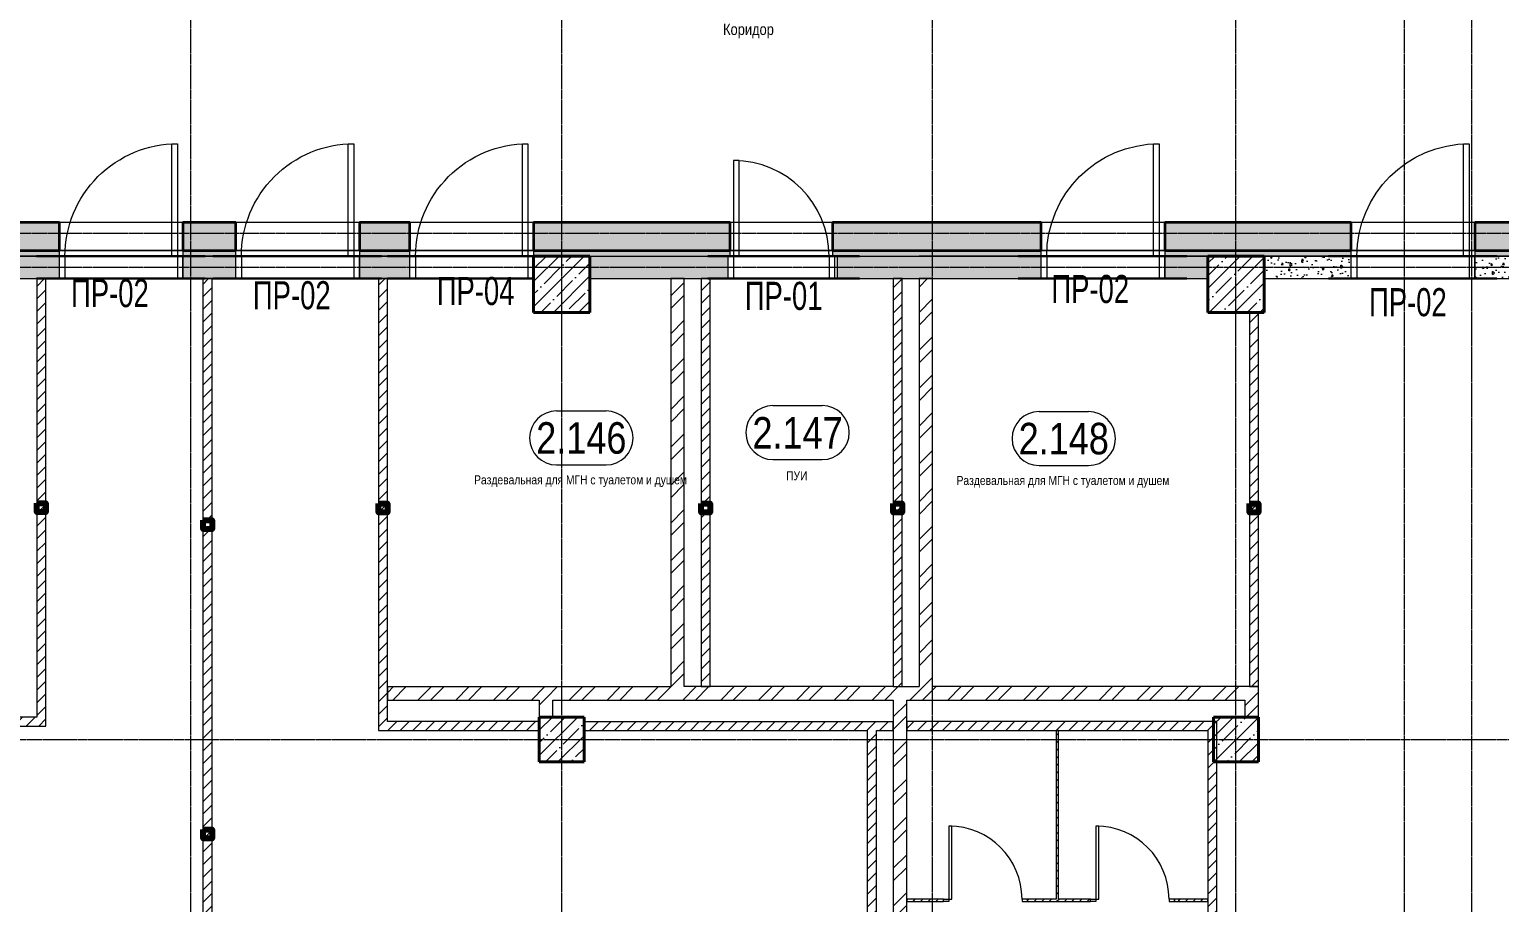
# Model space of a CAD drawing. Header units: millimetres. Extents: x -231292 to 573618, y -153144 to 564035.
# Drawn here: x 92647 to 105729, y 108079 to 115847 of the extents above; entities that cross this region are included whole.
import ezdxf
from ezdxf.enums import TextEntityAlignment as Align

# ---------------------------------------------------------------- set-up
doc = ezdxf.new("R2010")
doc.units = ezdxf.units.MM
doc.linetypes.add('CENTER2', pattern=[28.575, 19.05, -3.175, 3.175, -3.175])
doc.linetypes.add('HIDDEN2', pattern=[4.7625, 3.175, -1.5875])
doc.layers.get('0').update_dxf_attribs({"color": 250})
doc.layers.get('Defpoints').update_dxf_attribs({"color": 250})
for name, color, linetype, lineweight in [('A-Wall-Open', 250, 'Continuous', 5), ('АР_Area', 250, 'Continuous', 5), ('АР_Двери', 250, 'Continuous', 9), ('АР_Колонны', 250, 'Continuous', 35), ('АР_Стены ГКЛ', 250, 'Continuous', 15), ('АР_Стены ЖБ', 250, 'Continuous', 35), ('АР_Стены кирпич', 250, 'Continuous', 20), ('АР_Стены ПЕНОблок', 250, 'Continuous', 20), ('АР_Стены_дефшов', 250, 'Continuous', 0), ('АР_Штриховка', 250, 'Continuous', 0), ('Двери кабины', 250, 'Continuous', 0), ('КМ_Фахверки', 250, 'Continuous', 80), ('РД_Оси_100', 250, 'Continuous', 0)]:
    doc.layers.add(name, color=color, linetype=linetype, lineweight=lineweight)
doc.layers.add('РД_Перемычка инж проемов', color=250, linetype='Continuous')
doc.layers.add('РД_Проем', color=250, linetype='Continuous', lineweight=0, plot=False)
doc.layers.add('РД_проем_инж перемыч_подсчет', color=250, linetype='Continuous', lineweight=30, plot=False)
doc.styles.add('Arial0', font='arial.ttf')
doc.styles.add('style1', font='ARIALN.TTF')
doc.styles.add('ккк', font='isocpeur.ttf', dxfattribs={"width": 0.85, "oblique": 15})
pattern_1 = [(45, (8883.4, 13229.69), (-168.3798, 168.3798), []), (45, (8995.66, 13229.69), (-168.3798, 168.3798), [])]
pattern_2 = [(45, (8883.4, 13229.69), (-168.3798, 168.3798), []), (45, (8995.66, 13229.69), (-168.3798, 168.3798), [])]
pattern_3 = [(45, (8883.4, 13229.69), (-112.2532, 112.2532), []), (45, (8995.66, 13229.69), (-112.2532, 112.2532), [198.4375, -39.6875, 0, -39.6875])]
pattern_4 = [(45, (8883.4, 13229.69), (-56.1266, 56.1266), [])]

# ---------------------------------------------------------------- blocks, each defined once
blk = doc.blocks.new('СОШ_2200_АР_ОСИ_М100_28.05.24')
at = {"layer": 'РД_Оси_100', "linetype": 'CENTER2'}
for p, q in [((85200, -6155), (85200, 139938.679)), ((88500, -6155), (88500, 139938.679)), ((91800, -6155), (91800, 139938.679)), ((94500, -6155), (94500, 139938.679)), ((96000, -6155), (96000, 139938.679)), ((-5954.958, 96300), (119910, 96300))]:
    blk.add_line(p, q, dxfattribs=at)
for points in [[(96600, -6155), (96600, 139938.679)], [(119910, 100950), (119410, 100800), (-5454.958, 100800), (-5954.958, 100950)], [(119910, 100350), (119410, 100500), (-5454.958, 100500), (-5954.958, 100350)]]:
    blk.add_lwpolyline(points, dxfattribs=at)
blk = doc.blocks.new('Ф_блок 80')
at = {"layer": 'КМ_Фахверки'}
blk.add_lwpolyline([(0, 0), (80, 0), (80, -80), (0, -80)], close=True, dxfattribs=at)
at = {"layer": 'КМ_Фахверки', "lineweight": 5}
blk.add_lwpolyline([(6, -6), (74, -6), (74, -74), (6, -74)], close=True, dxfattribs=at)
blk = doc.blocks.new('MOK-МаркаПом_овал_ареал')
for p, q in [((-2.75, 3), (2.75, 3)), ((-2.75, -3), (2.75, -3))]:
    blk.add_line(p, q)
for centre, radius, start, end in [((-2.75, 0), 3, 90, 270), ((2.75, 0), 3, 270, 90), ((-3.75, 0), 3.5, 0, 0.001)]:
    blk.add_arc(centre, radius, start, end)
at = {"color": 0, "style": 'style1'}
blk.add_attdef('АР-ПОМЕЩЕНИЕ:НОМЕР', text='', height=3.5, dxfattribs=at).set_placement((0, 0), align=Align.MIDDLE)
at = {"layer": 'Defpoints', "color": 2, "style": 'style1'}
blk.add_attdef('АР-ПОМЕЩЕНИЕ:НАИМЕНОВАНИЕ', text='', height=1, dxfattribs=at).set_placement((-0.09, -4.81), align=Align.MIDDLE)
blk = doc.blocks.new('MOK-МаркаПеремычки')
at = {"color": 0, "style": 'ккк', "oblique": 15, "width": 0.85}
blk.add_attdef('АР-ПРОЕМ:ПЕРЕМЫЧКА', text='', height=2.5, dxfattribs=at).set_placement((0, 0), align=Align.MIDDLE)

msp = doc.modelspace()

# ---------------------------------------------------------------- hatches: boundary and pattern name
at = {"layer": 'АР_Штриховка', "linetype": 'Continuous', "lineweight": 5}
h = msp.add_hatch(dxfattribs=at)
h.set_pattern_fill('ANSI35', color=256, scale=25, style=0)
h.set_pattern_definition([(45, (8883.4, 13229.69), (-112.2532, 112.2532), []), (45, (8995.66, 13229.69), (-112.2532, 112.2532), [198.4375, -39.6875, 0, -39.6875])])
h.paths.add_polyline_path([(123183.403, 113879.686), (123183.403, 114129.686), (112633.403, 114129.686), (112633.403, 113879.686)], flags=0)
h.paths.add_polyline_path([(110833.403, 113879.686), (110833.403, 114129.686), (105509.447, 114129.686), (105509.447, 113879.686)], flags=0)
h.paths.add_polyline_path([(104409.447, 113879.686), (104409.447, 114129.686), (102749.186, 114129.686), (102749.186, 113879.686)], flags=0)
h.paths.add_polyline_path([(101649.186, 113879.686), (101649.186, 114129.686), (99793.403, 114129.686), (99793.403, 113879.686)], flags=0)
h.paths.add_polyline_path([(98883.403, 113879.686), (98883.403, 114129.686), (97133.403, 114129.686), (97133.403, 113879.686)], flags=0)
h.paths.add_polyline_path([(96033.403, 113879.686), (96033.403, 114129.686), (95583.403, 114129.686), (95583.403, 113879.686)], flags=0)
h.paths.add_polyline_path([(94483.403, 113879.686), (94483.403, 114129.686), (94013.403, 114129.686), (94013.403, 113879.686)], flags=0)
h.paths.add_polyline_path([(92913.403, 113879.686), (92913.403, 114129.686), (91133.403, 114129.686), (91133.403, 113879.686)], flags=0)
h.paths.add_polyline_path([(90033.403, 113879.686), (90033.403, 114129.686), (89465.258, 114129.686), (89465.258, 113879.686)], flags=0)
h.paths.add_polyline_path([(88555.258, 113879.686), (88555.258, 114129.686), (87713.403, 114129.686), (87713.403, 113879.686)], flags=0)
h.paths.add_polyline_path([(86803.403, 113879.686), (86803.403, 114129.686), (85133.403, 114129.686), (85133.403, 113879.686)], flags=0)
h.paths.add_polyline_path([(84033.403, 113879.686), (84033.403, 114129.686), (83483.403, 114129.686), (83483.403, 113879.686)], flags=0)
h.paths.add_polyline_path([(82383.403, 113879.686), (82383.403, 114129.686), (82313.208, 114129.686), (82313.208, 113879.686)], flags=0)
h.paths.add_polyline_path([(82313.208, 113879.686), (82313.208, 114129.686), (79263.403, 114129.686), (79263.403, 113879.686)], flags=0)
h.paths.add_polyline_path([(78163.403, 113879.686), (78163.403, 114129.686), (72633.403, 114129.686), (72633.403, 113879.686)], flags=0)
h.paths.add_polyline_path([(71533.403, 113879.686), (71533.403, 114129.686), (69803.403, 114129.686), (69803.403, 113879.686)], flags=0)
h.paths.add_polyline_path([(68703.403, 113879.686), (68703.403, 114129.686), (64383.403, 114129.686), (64383.403, 113879.686)], flags=0)
h.paths.add_polyline_path([(63283.403, 113879.686), (63283.403, 114129.686), (58103.403, 114129.686), (58103.403, 113879.686)], flags=0)
h.paths.add_polyline_path([(57003.403, 113879.686), (57003.403, 114129.686), (53713.399, 114129.686), (53713.399, 113879.686)], flags=0)
h.paths.add_polyline_path([(51493.399, 113879.686), (51493.399, 114129.686), (50533.403, 114129.686), (50533.403, 113879.686)], flags=0)
h.paths.add_polyline_path([(48733.403, 113879.686), (48733.403, 114129.686), (46683.403, 114129.686), (46683.403, 113879.686)], flags=0)
at = {"layer": 'АР_Штриховка', "linetype": 'Continuous', "lineweight": 0}
h = msp.add_hatch(dxfattribs=at)
h.set_pattern_fill('HONEY', color=256, scale=10, style=0)
h.set_pattern_definition([(360, (8883.403, 13229.686), (47.625, 27.4963064), [31.75, -63.5]), (120, (8883.403, 13229.686), (-47.625, 27.4963066), [31.75, -63.5]), (60, (8883.403, 13229.686), (1e-07, 54.992613), [-63.5, 31.75])])
h.paths.add_polyline_path([(46283.403, 113879.686), (46283.403, 113829.686), (48733.403, 113829.686), (48733.403, 113879.686)], flags=0)
h.paths.add_polyline_path([(50533.403, 113879.686), (50533.403, 113829.686), (51493.399, 113829.686), (51493.399, 113879.686)], flags=0)
h.paths.add_polyline_path([(53713.399, 113879.686), (53713.399, 113829.686), (54683.403, 113829.686), (54700.069, 113842.186), (54683.403, 113879.686)], flags=0)
h.paths.add_polyline_path([(54683.403, 113879.686), (54700.069, 113842.186), (54733.403, 113829.686), (57003.403, 113829.686), (57003.403, 113879.686)], flags=0)
h.paths.add_polyline_path([(58103.403, 113879.686), (58103.403, 113829.686), (63283.403, 113829.686), (63283.403, 113879.686)], flags=0)
h.paths.add_polyline_path([(64383.403, 113879.686), (64383.403, 113829.686), (68703.403, 113829.686), (68703.403, 113879.686)], flags=0)
h.paths.add_polyline_path([(69803.403, 113879.686), (69803.403, 113829.686), (71533.403, 113829.686), (71533.403, 113879.686)], flags=0)
h.paths.add_polyline_path([(72633.403, 113879.686), (72633.403, 113829.686), (78163.403, 113829.686), (78163.403, 113879.686)], flags=0)
h.paths.add_polyline_path([(79263.403, 113879.686), (79263.403, 113829.686), (82383.403, 113829.686), (82383.403, 113879.686)], flags=0)
h.paths.add_polyline_path([(83483.403, 113879.686), (83483.403, 113829.686), (84033.403, 113829.686), (84033.403, 113879.686)], flags=0)
h.paths.add_polyline_path([(85133.403, 113879.686), (85133.403, 113829.686), (86803.403, 113829.686), (86803.403, 113879.686)], flags=0)
h.paths.add_polyline_path([(87713.403, 113879.686), (87713.403, 113829.686), (88555.258, 113829.686), (88555.258, 113879.686)], flags=0)
h.paths.add_polyline_path([(89465.258, 113879.686), (89465.258, 113829.686), (90033.403, 113829.686), (90033.403, 113879.686)], flags=0)
h.paths.add_polyline_path([(91133.403, 113879.686), (91133.403, 113829.686), (92913.403, 113829.686), (92913.403, 113879.686)], flags=0)
h.paths.add_polyline_path([(94013.403, 113879.686), (94013.403, 113829.686), (94483.403, 113829.686), (94483.403, 113879.686)], flags=0)
h.paths.add_polyline_path([(95583.403, 113879.686), (95583.403, 113829.686), (96033.403, 113829.686), (96033.403, 113879.686)], flags=0)
h.paths.add_polyline_path([(97133.403, 113879.686), (97133.403, 113829.686), (98883.403, 113829.686), (98883.403, 113879.686)], flags=0)
h.paths.add_polyline_path([(99793.403, 113879.686), (99793.403, 113829.686), (101649.186, 113829.686), (101649.186, 113879.686)], flags=0)
h.paths.add_polyline_path([(102749.186, 113879.686), (102749.186, 113829.686), (104409.447, 113829.686), (104409.447, 113879.686)], flags=0)
h.paths.add_polyline_path([(105509.447, 113879.686), (105509.447, 113829.686), (110833.403, 113829.686), (110833.403, 113879.686)], flags=0)
h.paths.add_polyline_path([(112633.403, 113879.686), (112633.403, 113829.686), (123583.403, 113829.686), (123583.403, 113879.686)], flags=0)
h = msp.add_hatch(dxfattribs=at)
h.set_pattern_fill('AR-CONC', color=256, angle=45, style=0)
h.set_pattern_definition([(95, (8883.4, 13229.69), (140.09465, 117.55338), [19.05, -209.55]), (40, (8883.4, 13229.69), (-160.01845, 110.17673), [15.24, -167.64058]), (145.45144, (8895.08, 13239.48), (-19.9238, 227.7301), [16.19, -178.09024]), (91.1842, (8847.48, 13265.6), (221.41024, 161.9534), [28.575, -314.325]), (141.63556, (8865.93, 13279.1), (-7.0866, 342.82676), [24.285, -267.1356]), (36.18415, (8847.48, 13265.6), (-7.0866, 342.82676), [22.85997, -251.45973]), (66, (8874.42, 13274.59), (179.51998, 34.89515), [19.05, -209.55]), (11, (8874.42, 13274.59), (-86.53993, 173.9412), [15.24, -167.64]), (116.45145, (8889.38, 13277.5), (92.98005, 208.83634), [16.19, -178.08994]), (82.5, (8883.4, 13229.686), (-57.60547, 61.973414), [0, -165.608, 0, -170.18, 0, -168.275]), (52.5, (8883.4, 13229.69), (-23.58973, 118.087), [0, -97.028, 0, -161.798, 0, -64.135]), (12.5, (8843.35, 13189.634), (99.927863, 91.826196), [0, -63.5, 0, -198.12, 0, -262.89]), (2.5, (8825.39, 13171.67), (86.7639, 122.72239), [0, -82.55, 0, -131.572, 0, -186.69])])
h.paths.add_polyline_path([(97134.403, 113629.686), (97134.403, 113829.686), (97133.403, 113829.686), (97133.403, 113629.686)], flags=0)
h.paths.add_polyline_path([(96033.403, 113629.686), (96033.403, 113829.686), (95583.403, 113829.686), (95583.403, 113629.686)], flags=0)
h.paths.add_polyline_path([(94483.403, 113629.686), (94483.403, 113829.686), (94013.403, 113829.686), (94013.403, 113629.686)], flags=0)
h.paths.add_polyline_path([(92913.403, 113629.686), (92913.403, 113829.686), (91633.403, 113829.686), (91633.403, 113629.686)], flags=0)
at = {"layer": 'АР_Штриховка', "linetype": 'Continuous', "lineweight": 5}
h = msp.add_hatch(dxfattribs=at)
h.set_pattern_fill('ANSI35', color=256, scale=25, style=0)
h.set_pattern_definition(pattern_3)
h.paths.add_polyline_path([(97133.403, 113329.686), (97633.403, 113329.686), (97633.403, 113829.686), (97133.403, 113829.686)], flags=0)
at = {"layer": 'АР_Штриховка', "linetype": 'Continuous', "lineweight": 0}
h = msp.add_hatch(dxfattribs=at)
h.set_pattern_fill('AR-CONC', color=256, angle=45, style=0)
h.set_pattern_definition([(95, (8883.4, 13229.69), (140.09465, 117.55338), [19.05, -209.55]), (40, (8883.4, 13229.69), (-160.01845, 110.17673), [15.24, -167.64058]), (145.45144, (8895.08, 13239.48), (-19.9238, 227.7301), [16.19, -178.09024]), (91.1842, (8847.48, 13265.6), (221.41024, 161.9534), [28.575, -314.325]), (141.63556, (8865.93, 13279.1), (-7.0866, 342.82676), [24.285, -267.1356]), (36.18415, (8847.48, 13265.6), (-7.0866, 342.82676), [22.85997, -251.45973]), (66, (8874.42, 13274.59), (179.51998, 34.89515), [19.05, -209.55]), (11, (8874.42, 13274.59), (-86.53993, 173.9412), [15.24, -167.64]), (116.45145, (8889.38, 13277.5), (92.98005, 208.83634), [16.19, -178.08994]), (82.5, (8883.4, 13229.686), (-57.60547, 61.973414), [0, -165.608, 0, -170.18, 0, -168.275]), (52.5, (8883.4, 13229.69), (-23.58973, 118.087), [0, -97.028, 0, -161.798, 0, -64.135]), (12.5, (8843.35, 13189.634), (99.927863, 91.826196), [0, -63.5, 0, -198.12, 0, -262.89]), (2.5, (8825.39, 13171.67), (86.7639, 122.72239), [0, -82.55, 0, -131.572, 0, -186.69])])
h.paths.add_polyline_path([(97633.403, 113829.686), (97633.403, 113629.686), (98353.403, 113629.686), (98353.403, 113829.686)], flags=0)
h.paths.add_polyline_path([(98353.403, 113829.686), (98353.403, 113629.686), (98623.403, 113629.686), (98623.403, 113829.686)], flags=0)
h.paths.add_polyline_path([(98623.403, 113829.686), (98623.403, 113629.686), (98863.403, 113629.686), (98863.403, 113829.686)], flags=0)
h.paths.add_polyline_path([(99833.403, 113829.686), (99833.403, 113629.686), (100413.403, 113629.686), (100413.403, 113829.686)], flags=0)
h.paths.add_polyline_path([(100413.403, 113829.686), (100413.403, 113629.686), (100563.403, 113629.686), (100563.403, 113829.686)], flags=0)
h.paths.add_polyline_path([(100563.403, 113829.686), (100563.403, 113629.686), (101649.186, 113629.686), (101649.186, 113829.686)], flags=0)
h.paths.add_polyline_path([(102749.186, 113829.686), (102749.186, 113629.686), (103133.403, 113629.686), (103133.403, 113829.686)], flags=0)
at = {"layer": 'АР_Штриховка', "linetype": 'Continuous', "lineweight": 5}
h = msp.add_hatch(dxfattribs=at)
h.set_pattern_fill('ANSI35', color=256, scale=25, style=0)
h.set_pattern_definition(pattern_3)
h.paths.add_polyline_path([(103133.403, 113329.686), (103633.403, 113329.686), (103633.403, 113829.686), (103133.403, 113829.686)], flags=0)
at = {"layer": 'АР_Штриховка', "linetype": 'Continuous', "lineweight": 0}
h = msp.add_hatch(dxfattribs=at)
h.set_pattern_fill('AR-CONC', color=256, angle=45, style=0)
h.set_pattern_definition([(95, (8883.4, 13229.69), (140.09465, 117.55338), [19.05, -209.55]), (40, (8883.4, 13229.69), (-160.01845, 110.17673), [15.24, -167.64058]), (145.45144, (8895.08, 13239.48), (-19.9238, 227.7301), [16.19, -178.09024]), (91.1842, (8847.48, 13265.6), (221.41024, 161.9534), [28.575, -314.325]), (141.63556, (8865.93, 13279.1), (-7.0866, 342.82676), [24.285, -267.1356]), (36.18415, (8847.48, 13265.6), (-7.0866, 342.82676), [22.85997, -251.45973]), (66, (8874.42, 13274.59), (179.51998, 34.89515), [19.05, -209.55]), (11, (8874.42, 13274.59), (-86.53993, 173.9412), [15.24, -167.64]), (116.45145, (8889.38, 13277.5), (92.98005, 208.83634), [16.19, -178.08994]), (82.5, (8883.4, 13229.686), (-57.60547, 61.973414), [0, -165.608, 0, -170.18, 0, -168.275]), (52.5, (8883.4, 13229.69), (-23.58973, 118.087), [0, -97.028, 0, -161.798, 0, -64.135]), (12.5, (8843.35, 13189.634), (99.927863, 91.826196), [0, -63.5, 0, -198.12, 0, -262.89]), (2.5, (8825.39, 13171.67), (86.7639, 122.72239), [0, -82.55, 0, -131.572, 0, -186.69])])
h.paths.add_polyline_path([(107433.403, 113629.686), (107433.403, 113829.686), (105509.447, 113829.686), (105509.447, 113629.686)], flags=0)
h.paths.add_polyline_path([(104409.447, 113629.686), (104409.447, 113829.686), (103633.403, 113829.686), (103633.403, 113629.686)], flags=0)
at = {"layer": 'АР_Штриховка', "linetype": 'Continuous', "lineweight": 0, "ltscale": 0.5}
h = msp.add_hatch(dxfattribs=at)
h.set_pattern_fill('ANSI31', color=256, scale=25, style=0)
h.set_pattern_definition([(45, (8883.4, 13229.69), (-56.1266, 56.1266), [])])
h.paths.add_polyline_path([(92713.402, 109729.672), (92766.735, 109709.67), (92793.402, 109729.67), (92793.406, 113629.686), (92713.406, 113629.686)], flags=0)
h = msp.add_hatch(dxfattribs=at)
h.set_pattern_fill('ANSI31', color=256, scale=25, angle=-360, style=0)
h.set_pattern_definition([(45, (8883.4, 13229.69), (-56.1266, 56.1266), [])])
h.paths.add_polyline_path([(94273.403, 113629.686), (94193.403, 113629.686), (94193.403, 106169.921), (94253.403, 106143.255), (94273.403, 106169.921)], flags=0)
h.paths.add_polyline_path([(94273.403, 106089.921), (94253.403, 106143.255), (94193.403, 106169.921), (94193.403, 102709.686), (94213.403, 102656.353), (94273.403, 102629.686)], flags=0)
h.paths.add_polyline_path([(94273.403, 102629.686), (94213.403, 102656.353), (94193.403, 102629.686), (94193.403, 101829.686), (94273.403, 101829.686)], flags=0)
h = msp.add_hatch(dxfattribs=at)
h.set_pattern_fill('ANSI31', color=256, scale=25, angle=-360, style=0)
h.set_pattern_definition([(45, (8883.4, 13229.69), (-56.1266, 56.1266), [])])
h.paths.add_polyline_path([(95833.403, 113629.68), (95753.403, 113629.686), (95753.117, 109610.554), (95833.123, 109690.554)], flags=0)
at = {"layer": 'АР_Штриховка', "linetype": 'Continuous', "lineweight": 0}
h = msp.add_hatch(dxfattribs=at)
h.set_pattern_fill('ANSI32', color=256, scale=25, angle=-360, style=0)
h.set_pattern_definition([(45, (8883.4, 13229.69), (-168.3798, 168.3798), []), (45, (8995.66, 13229.69), (-168.3798, 168.3798), [])])
h.paths.add_polyline_path([(98353.403, 109999.686), (98393.403, 109969.686), (98473.403, 109999.686), (98473.403, 113629.686), (98353.403, 113629.686)], flags=0)
at = {"layer": 'АР_Штриховка', "linetype": 'Continuous', "lineweight": 0, "ltscale": 0.5}
h = msp.add_hatch(dxfattribs=at)
h.set_pattern_fill('ANSI31', color=256, scale=25, angle=-360, style=0)
h.set_pattern_definition([(45, (8883.4, 13229.69), (-56.1266, 56.1266), [])])
h.paths.add_polyline_path([(98623.403, 109999.686), (98703.403, 109999.686), (98703.403, 113629.686), (98623.403, 113629.686)], flags=0)
h = msp.add_hatch(dxfattribs=at)
h.set_pattern_fill('ANSI31', color=256, scale=25, style=0)
h.set_pattern_definition(pattern_4)
h.paths.add_polyline_path([(100333.403, 109999.686), (100413.403, 109999.686), (100413.403, 113629.686), (100333.403, 113629.686)], flags=0)
at = {"layer": 'АР_Штриховка', "linetype": 'Continuous', "lineweight": 0}
h = msp.add_hatch(dxfattribs=at)
h.set_pattern_fill('ANSI32', color=256, scale=25, angle=-360, style=0)
h.set_pattern_definition(pattern_1)
h.paths.add_polyline_path([(100563.403, 109999.686), (100603.403, 109969.686), (100683.403, 109999.686), (100683.403, 113629.686), (100563.403, 113629.686)], flags=0)
at = {"layer": 'АР_Штриховка', "linetype": 'Continuous', "lineweight": 0, "ltscale": 0.5}
h = msp.add_hatch(dxfattribs=at)
h.set_pattern_fill('ANSI31', color=256, scale=25, style=0)
h.set_pattern_definition(pattern_4)
h.paths.add_polyline_path([(103503.403, 109999.686), (103583.403, 109999.686), (103583.403, 113329.686), (103503.403, 113329.686)], flags=0)
at = {"layer": 'АР_Штриховка', "linetype": 'Continuous', "lineweight": 0}
h = msp.add_hatch(dxfattribs=at)
h.set_pattern_fill('ANSI32', color=256, scale=25, style=0)
h.set_pattern_definition(pattern_2)
h.paths.add_polyline_path([(103463.403, 109879.686), (103583.403, 109999.686), (100683.403, 109999.686), (100603.403, 109969.686), (100563.403, 109879.686)], flags=0)
h.paths.add_polyline_path([(98623.403, 109879.686), (98623.403, 109999.686), (98473.403, 109999.686), (98393.403, 109969.686), (98353.403, 109879.686)], flags=0)
h.paths.add_polyline_path([(100563.403, 109879.686), (100603.403, 109969.686), (100563.403, 109999.686), (100413.403, 109999.686), (100453.535, 109879.686)], flags=0)
h.paths.add_polyline_path([(98353.403, 109879.686), (98393.403, 109969.686), (98353.403, 109999.686), (97183.403, 109999.686), (97223.403, 109909.686), (97303.403, 109879.686)], flags=0)
h.paths.add_polyline_path([(97183.403, 109879.686), (97223.403, 109909.686), (97183.403, 109999.686), (95833.32, 109999.686), (95833.32, 109879.686)], flags=0)
h.paths.add_polyline_path([(100453.535, 109879.686), (100413.403, 109999.686), (100333.535, 109999.686), (100373.535, 109909.686), (100453.534, 109879.686)], flags=0)
h.paths.add_polyline_path([(100333.535, 109879.686), (100373.535, 109909.686), (100333.535, 109999.686), (98623.403, 109999.686), (98623.403, 109879.686)], flags=0)
h = msp.add_hatch(dxfattribs=at)
h.set_pattern_fill('ANSI32', color=256, scale=25, angle=-360, style=0)
h.set_pattern_definition(pattern_1)
h.paths.add_polyline_path([(97303.403, 109879.686), (97223.403, 109909.686), (97183.403, 109879.686), (97183.403, 109729.686), (97303.403, 109729.686)], flags=0)
h = msp.add_hatch(dxfattribs=at)
h.set_pattern_fill('ANSI32', color=256, scale=25, angle=-360, style=0)
h.set_pattern_definition(pattern_2)
h.paths.add_polyline_path([(100453.535, 109879.686), (100373.535, 109909.686), (100333.535, 109879.686), (100333.535, 109689.644), (100333.536, 109689.644), (100333.535, 109609.644), (100453.535, 109609.644)], flags=0)
h.paths.add_polyline_path([(100453.535, 109609.644), (100333.535, 109609.644), (100333.535, 106619.62), (100453.535, 106619.62)], flags=0)
h = msp.add_hatch(dxfattribs=at)
h.set_pattern_fill('ANSI32', color=256, scale=25, style=0)
h.set_pattern_definition([(45, (8883.4, 13229.69), (-168.3798, 168.3798), []), (45, (8995.66, 13229.69), (-168.3798, 168.3798), [])])
h.paths.add_polyline_path([(103463.403, 109729.686), (103583.403, 109729.686), (103583.403, 109999.686), (103463.403, 109879.686)], flags=0)
at = {"layer": 'АР_Штриховка', "linetype": 'Continuous', "lineweight": 0, "ltscale": 0.5}
h = msp.add_hatch(dxfattribs=at)
h.set_pattern_fill('ANSI31', color=256, scale=25, angle=-360, style=0)
h.set_pattern_definition([(45, (8883.4, 13229.69), (-56.1266, 56.1266), [])])
h.paths.add_polyline_path([(91579.235, 109729.703), (91579.232, 109649.703), (92793.402, 109649.67), (92766.735, 109709.67), (92713.402, 109729.672)], flags=0)
h.paths.add_polyline_path([(92793.402, 109729.67), (92766.735, 109709.67), (92793.402, 109649.67), (92793.404, 109729.67)], flags=0)
h = msp.add_hatch(dxfattribs=at)
h.set_pattern_fill('ANSI31', color=256, scale=25, style=0)
h.set_pattern_definition([(45, (8883.4, 13229.69), (-56.1266, 56.1266), [])])
h.paths.add_polyline_path([(95833.123, 109690.554), (95753.117, 109610.554), (97183.117, 109610.554), (97183.117, 109690.554)], flags=0)
at = {"layer": 'АР_Штриховка', "linetype": 'Continuous', "lineweight": 5}
h = msp.add_hatch(dxfattribs=at)
h.set_pattern_fill('ANSI35', color=256, scale=25, style=0)
h.set_pattern_definition(pattern_3)
h.paths.add_polyline_path([(97183.403, 109329.686), (97583.403, 109329.686), (97583.403, 109729.686), (97183.403, 109729.686)], flags=0)
at = {"layer": 'АР_Штриховка', "linetype": 'Continuous', "lineweight": 0, "ltscale": 0.5}
h = msp.add_hatch(dxfattribs=at)
h.set_pattern_fill('ANSI31', color=256, scale=25, angle=-360, style=0)
h.set_pattern_definition([(45, (8883.4, 13229.69), (-56.1266, 56.1266), [])])
h.paths.add_polyline_path([(97583.404, 109689.686), (97583.403, 109609.686), (100103.407, 109609.647), (100156.74, 109629.646), (100183.408, 109689.646)], flags=0)
h.paths.add_polyline_path([(100183.408, 109689.646), (100156.74, 109629.646), (100183.407, 109609.646), (100333.535, 109609.644), (100333.536, 109689.644)], flags=0)
h = msp.add_hatch(dxfattribs=at)
h.set_pattern_fill('ANSI31', color=256, scale=25, angle=-360, style=0)
h.set_pattern_definition([(45, (8883.4, 13229.69), (-56.1266, 56.1266), [])])
h.paths.add_polyline_path([(100453.536, 109689.375), (100453.535, 109609.375), (103133.407, 109609.333), (103213.407, 109689.332)], flags=0)
h = msp.add_hatch(dxfattribs=at)
h.set_pattern_fill('ANSI31', color=256, scale=25, style=0)
h.set_pattern_definition(pattern_4)
h.paths.add_polyline_path([(103133.407, 104279.676), (103213.407, 104279.676), (103213.407, 104309.686), (103133.407, 104309.686)], flags=0)
h.paths.add_polyline_path([(103133.407, 105409.686), (103213.407, 105409.686), (103213.407, 105499.751), (103153.407, 105526.418), (103133.407, 105499.751)], flags=0)
h.paths.add_polyline_path([(103133.407, 105579.751), (103153.407, 105526.418), (103213.407, 105499.751), (103213.407, 106719.63), (103133.407, 106719.63)], flags=0)
h.paths.add_polyline_path([(103133.407, 107819.63), (103213.407, 107819.63), (103213.407, 109689.332), (103133.407, 109609.333)], flags=0)
at = {"layer": 'АР_Штриховка', "linetype": 'Continuous', "lineweight": 5}
h = msp.add_hatch(dxfattribs=at)
h.set_pattern_fill('ANSI35', color=256, scale=25, style=0)
h.set_pattern_definition(pattern_3)
h.paths.add_polyline_path([(103183.403, 109329.686), (103583.403, 109329.686), (103583.403, 109729.686), (103183.403, 109729.686)], flags=0)
at = {"layer": 'АР_Штриховка', "linetype": 'Continuous', "lineweight": 0, "ltscale": 0.5}
h = msp.add_hatch(dxfattribs=at)
h.set_pattern_fill('ANSI31', color=256, scale=25, style=0)
h.set_pattern_definition([(45, (8883.4, 13229.69), (-56.1266, 56.1266), [])])
h.paths.add_polyline_path([(100183.407, 101979.686), (100163.407, 102006.353), (100103.407, 101979.686), (100103.407, 101829.686), (100183.407, 101829.686)], flags=0)
h.paths.add_polyline_path([(100103.407, 101979.686), (100163.407, 102006.353), (100183.407, 102059.686), (100183.407, 105269.712), (100123.407, 105243.043), (100103.407, 105189.709)], flags=0)
h.paths.add_polyline_path([(100103.407, 105269.709), (100123.407, 105243.043), (100183.407, 105269.712), (100183.407, 106499.62), (100103.407, 106499.62)], flags=0)
h.paths.add_polyline_path([(100103.407, 106499.62), (100183.407, 106499.62), (100183.407, 109609.646), (100156.74, 109629.646), (100103.407, 109609.647)], flags=0)
at = {"layer": 'АР_Штриховка', "linetype": 'Continuous', "lineweight": 0}
h = msp.add_hatch(dxfattribs=at)
h.set_pattern_fill('ANSI31', color=256, scale=15, style=0)
h.set_pattern_definition([(45, (8883.403, 13229.686), (-33.67596, 33.67596), [])])
h.paths.add_polyline_path([(101783.332, 108089.027), (101803.332, 108089.027), (101803.332, 108089.526), (101793.332, 108099.525), (101783.332, 108089.523)], flags=0)
h.paths.add_polyline_path([(101783.332, 108109.523), (101793.332, 108099.525), (101803.332, 108109.526), (101803.332, 109609.353), (101783.332, 109609.353)], flags=0)
h = msp.add_hatch(dxfattribs=at)
h.set_pattern_fill('ANSI31', color=256, scale=15, style=0)
h.set_pattern_definition([(45, (8883.403, 13229.686), (-33.67596, 33.67596), [])])
h.paths.add_polyline_path([(100453.443, 108109.283), (100453.446, 108089.283), (100779.575, 108089.342), (100779.572, 108109.342)], flags=0)
h.paths.add_polyline_path([(101529.572, 108109.477), (101529.575, 108089.477), (101783.332, 108089.523), (101793.332, 108099.525), (101783.332, 108109.523)], flags=0)
h.paths.add_polyline_path([(101803.332, 108109.526), (101793.332, 108099.525), (101803.332, 108089.526), (102087.905, 108089.578), (102087.902, 108109.578)], flags=0)
h.paths.add_polyline_path([(102837.902, 108109.713), (102837.905, 108089.713), (103133.416, 108089.767), (103133.412, 108109.767)], flags=0)

# ---------------------------------------------------------------- linework, layer by layer
at = {"layer": 'A-Wall-Open', "linetype": 'Continuous', "lineweight": 5}
for p, q in [((94013.403, 114129.686), (92913.403, 114129.686)), ((95583.403, 114129.686), (94483.403, 114129.686)), ((97133.403, 114129.686), (96033.403, 114129.686)), ((99793.403, 114129.686), (98883.403, 114129.686)), ((102749.186, 114129.686), (101649.186, 114129.686)), ((105509.447, 114129.686), (104409.447, 114129.686)), ((94013.403, 113879.686), (92913.403, 113879.686)), ((95583.403, 113879.686), (94483.403, 113879.686)), ((97133.403, 113879.686), (96033.403, 113879.686)), ((99793.403, 113879.686), (98883.403, 113879.686)), ((102749.186, 113879.686), (101649.186, 113879.686)), ((105509.447, 113879.686), (104409.447, 113879.686))]:
    msp.add_line(p, q, dxfattribs=at)
at = {"layer": 'АР_Двери', "linetype": 'Continuous', "lineweight": 9}
for points in [[(93963.403, 113829.686), (93913.403, 113829.686), (93913.403, 114829.686), (93963.403, 114829.686)], [(95533.403, 113829.686), (95483.403, 113829.686), (95483.403, 114829.686), (95533.403, 114829.686)], [(97083.403, 113829.686), (97033.403, 113829.686), (97033.403, 114829.686), (97083.403, 114829.686)], [(102699.186, 113829.686), (102649.186, 113829.686), (102649.186, 114829.686), (102699.186, 114829.686)], [(105459.447, 113829.686), (105409.447, 113829.686), (105409.447, 114829.686), (105459.447, 114829.686)], [(98913.403, 113829.686), (98963.403, 113829.686), (98963.403, 114679.686), (98913.403, 114679.686)], [(92963.403, 113629.686), (92913.403, 113629.686), (92913.403, 113829.686), (92963.403, 113829.686)], [(93963.403, 113629.686), (94013.403, 113629.686), (94013.403, 113829.686), (93963.403, 113829.686)], [(94533.403, 113629.686), (94483.403, 113629.686), (94483.403, 113829.686), (94533.403, 113829.686)], [(95533.403, 113629.686), (95583.403, 113629.686), (95583.403, 113829.686), (95533.403, 113829.686)], [(96083.403, 113629.686), (96033.403, 113629.686), (96033.403, 113829.686), (96083.403, 113829.686)], [(97083.403, 113629.686), (97133.403, 113629.686), (97133.403, 113829.686), (97083.403, 113829.686)], [(98913.403, 113629.686), (98863.403, 113629.686), (98863.403, 113829.686), (98913.403, 113829.686)], [(99763.403, 113629.686), (99813.403, 113629.686), (99813.403, 113829.686), (99763.403, 113829.686)], [(101699.186, 113629.686), (101649.186, 113629.686), (101649.186, 113829.686), (101699.186, 113829.686)], [(102699.186, 113629.686), (102749.186, 113629.686), (102749.186, 113829.686), (102699.186, 113829.686)], [(104459.447, 113629.686), (104409.447, 113629.686), (104409.447, 113829.686), (104459.447, 113829.686)], [(105459.447, 113629.686), (105509.447, 113629.686), (105509.447, 113829.686), (105459.447, 113829.686)]]:
    msp.add_lwpolyline(points, close=True, dxfattribs=at)
at = {"layer": 'АР_Двери', "linetype": 'Continuous', "lineweight": 9, "extrusion": (0, 0, -1)}
for centre, start, end in [((-93963.403, 113829.686), 0.0000002, 90.0000002), ((-95533.403, 113829.686), 0.0000002, 90.0000002), ((-97083.403, 113829.686), 0.0000002, 90.0000002), ((-102699.186, 113829.686), 359.9999992, 89.9999992), ((-105459.447, 113829.686), 0.0000011, 90.0000011)]:
    msp.add_arc(centre, 1000, start, end, dxfattribs=at)
at = {"layer": 'АР_Двери', "linetype": 'Continuous', "lineweight": 9}
msp.add_arc((98913.403, 113829.686), 850, 0.0000008, 90.0000008, dxfattribs=at)
at = {"layer": 'АР_Колонны', "linetype": 'HIDDEN2', "lineweight": 25}
for p, q in [((97133.403, 113829.686), (97633.403, 113829.686)), ((97133.403, 113329.686), (97133.403, 113829.686)), ((97633.403, 113829.686), (97633.403, 113329.686)), ((103133.403, 113829.686), (103633.403, 113829.686)), ((103133.403, 113329.686), (103133.403, 113829.686)), ((103633.403, 113829.686), (103633.403, 113329.686)), ((97633.403, 113329.686), (97133.403, 113329.686)), ((103633.403, 113329.686), (103133.403, 113329.686)), ((97183.403, 109729.686), (97583.403, 109729.686)), ((97183.403, 109329.686), (97183.403, 109729.686)), ((97583.403, 109729.686), (97583.403, 109329.686)), ((103183.403, 109729.686), (103583.403, 109729.686)), ((103183.403, 109329.686), (103183.403, 109729.686)), ((103583.403, 109729.686), (103583.403, 109329.686)), ((97583.403, 109329.686), (97183.403, 109329.686)), ((103583.403, 109329.686), (103183.403, 109329.686))]:
    msp.add_line(p, q, dxfattribs=at)
at = {"layer": 'АР_Колонны', "linetype": 'Continuous', "lineweight": 35}
for p, q in [((97133.403, 113829.686), (97633.403, 113829.686)), ((97133.403, 113329.686), (97133.403, 113829.686)), ((97633.403, 113329.686), (97633.403, 113829.686)), ((103133.403, 113829.686), (103633.403, 113829.686)), ((103133.403, 113329.686), (103133.403, 113829.686)), ((103633.403, 113329.686), (103633.403, 113829.686)), ((97133.403, 113329.686), (97633.403, 113329.686)), ((103133.403, 113329.686), (103633.403, 113329.686)), ((97183.403, 109729.686), (97583.403, 109729.686)), ((97183.403, 109329.686), (97183.403, 109729.686)), ((97583.403, 109329.686), (97583.403, 109729.686)), ((103183.403, 109729.686), (103583.403, 109729.686)), ((103183.403, 109329.686), (103183.403, 109729.686)), ((103583.403, 109329.686), (103583.403, 109729.686)), ((97183.403, 109329.686), (97583.403, 109329.686)), ((103183.403, 109329.686), (103583.403, 109329.686))]:
    msp.add_line(p, q, dxfattribs=at)
at = {"layer": 'АР_Стены ГКЛ', "linetype": 'Continuous', "lineweight": 15}
for p, q in [((101803.332, 109609.353), (101783.332, 109609.353)), ((101783.332, 109609.353), (101783.332, 108109.523)), ((101803.332, 108109.526), (101803.332, 109609.353)), ((100779.572, 108109.342), (100453.443, 108109.283)), ((100453.443, 108109.283), (100453.446, 108089.283)), ((100453.446, 108089.283), (100779.575, 108089.342)), ((100779.575, 108089.342), (100779.572, 108109.342)), ((101783.332, 108109.523), (101529.572, 108109.477)), ((101529.572, 108109.477), (101529.575, 108089.477)), ((101529.575, 108089.477), (101783.332, 108089.523)), ((101783.332, 108089.523), (101783.332, 108089.027)), ((101783.332, 108089.027), (101803.332, 108089.027)), ((102087.902, 108109.578), (101803.332, 108109.526)), ((101803.332, 108089.526), (102087.905, 108089.578)), ((101803.332, 108089.027), (101803.332, 108089.526)), ((102087.905, 108089.578), (102087.902, 108109.578)), ((103133.412, 108109.767), (102837.902, 108109.713)), ((102837.902, 108109.713), (102837.905, 108089.713)), ((102837.905, 108089.713), (103133.416, 108089.767)), ((103133.416, 108089.767), (103133.412, 108109.767))]:
    msp.add_line(p, q, dxfattribs=at)
at = {"layer": 'АР_Стены ЖБ', "linetype": 'Continuous', "lineweight": 35}
for p, q in [((92913.403, 114129.686), (91133.403, 114129.686)), ((92913.403, 113879.686), (92913.403, 114129.686)), ((94483.403, 114129.686), (94013.403, 114129.686)), ((94013.403, 114129.686), (94013.403, 113879.686)), ((94483.403, 113879.686), (94483.403, 114129.686)), ((96033.403, 114129.686), (95583.403, 114129.686)), ((95583.403, 114129.686), (95583.403, 113879.686)), ((96033.403, 113879.686), (96033.403, 114129.686)), ((98883.403, 114129.686), (97133.403, 114129.686)), ((97133.403, 114129.686), (97133.403, 113879.686)), ((98883.403, 113879.686), (98883.403, 114129.686)), ((101649.186, 114129.686), (99793.403, 114129.686)), ((99793.403, 114129.686), (99793.403, 113879.686)), ((101649.186, 113879.686), (101649.186, 114129.686)), ((104409.447, 114129.686), (102749.186, 114129.686)), ((102749.186, 114129.686), (102749.186, 113879.686)), ((104409.447, 113879.686), (104409.447, 114129.686)), ((110833.403, 114129.686), (105509.447, 114129.686)), ((105509.447, 114129.686), (105509.447, 113879.686)), ((91133.403, 113879.686), (92913.403, 113879.686)), ((94013.403, 113879.686), (94483.403, 113879.686)), ((95583.403, 113879.686), (96033.403, 113879.686)), ((97133.403, 113879.686), (98883.403, 113879.686)), ((99793.403, 113879.686), (101649.186, 113879.686)), ((102749.186, 113879.686), (104409.447, 113879.686)), ((105509.447, 113879.686), (110833.403, 113879.686))]:
    msp.add_line(p, q, dxfattribs=at)
at = {"layer": 'АР_Стены ЖБ', "linetype": 'Continuous', "lineweight": 40}
for p, q in [((97633.403, 113829.686), (97133.403, 113829.686)), ((97133.403, 113829.686), (97133.403, 113329.686)), ((97633.403, 113329.686), (97633.403, 113829.686)), ((103633.403, 113829.686), (103133.403, 113829.686)), ((103133.403, 113829.686), (103133.403, 113329.686)), ((103633.403, 113329.686), (103633.403, 113829.686)), ((97133.403, 113329.686), (97633.403, 113329.686)), ((103133.403, 113329.686), (103633.403, 113329.686)), ((97583.403, 109729.686), (97183.403, 109729.686)), ((97183.403, 109729.686), (97183.403, 109329.686)), ((97583.403, 109329.686), (97583.403, 109729.686)), ((103583.403, 109729.686), (103183.403, 109729.686)), ((103183.403, 109729.686), (103183.403, 109329.686)), ((103583.403, 109329.686), (103583.403, 109729.686)), ((97183.403, 109329.686), (97583.403, 109329.686)), ((103183.403, 109329.686), (103583.403, 109329.686))]:
    msp.add_line(p, q, dxfattribs=at)
at = {"layer": 'АР_Стены кирпич', "linetype": 'Continuous', "lineweight": 20}
for p, q in [((98473.403, 113629.686), (98353.403, 113629.686)), ((98353.403, 113629.686), (98353.403, 109999.686)), ((98473.403, 109999.686), (98473.403, 113629.686)), ((100683.403, 113629.686), (100563.403, 113629.686)), ((100563.403, 113629.686), (100563.403, 109999.686)), ((100683.403, 109999.686), (100683.403, 113629.686)), ((95833.32, 109999.686), (98353.403, 109999.686)), ((95833.32, 109999.686), (95833.32, 109879.686)), ((98623.403, 109999.686), (98473.403, 109999.686)), ((100333.535, 109999.686), (98623.403, 109999.686)), ((100333.535, 109999.686), (100563.403, 109999.686)), ((103583.403, 109999.686), (100683.403, 109999.686)), ((103583.403, 109729.686), (103583.403, 109999.686)), ((95833.32, 109879.686), (97183.403, 109879.686)), ((97183.403, 109879.686), (97183.403, 109729.686)), ((97303.403, 109879.686), (98353.403, 109879.686)), ((97303.403, 109729.686), (97303.403, 109879.686)), ((98353.403, 109879.686), (98623.403, 109879.686)), ((98623.403, 109879.686), (100333.535, 109879.686)), ((100333.535, 109879.686), (100333.535, 109689.644)), ((100453.535, 109879.686), (100563.403, 109879.686)), ((100453.535, 106619.62), (100453.535, 109879.686)), ((100563.403, 109879.686), (103463.403, 109879.686)), ((103463.403, 109879.686), (103463.403, 109729.686)), ((97183.403, 109729.686), (97303.403, 109729.686)), ((100333.535, 109689.644), (100333.536, 109689.644)), ((100333.536, 109689.644), (100333.535, 109609.644)), ((103463.403, 109729.686), (103583.403, 109729.686)), ((100333.535, 109609.644), (100333.535, 106619.62))]:
    msp.add_line(p, q, dxfattribs=at)
at = {"layer": 'АР_Стены ПЕНОблок', "linetype": 'Continuous', "lineweight": 20}
for p, q in [((92913.403, 113829.686), (91633.403, 113829.686)), ((92913.403, 113629.686), (92913.403, 113829.686)), ((94483.403, 113829.686), (94013.403, 113829.686)), ((94013.403, 113829.686), (94013.403, 113629.686)), ((94483.403, 113629.686), (94483.403, 113829.686)), ((96033.403, 113829.686), (95583.403, 113829.686)), ((95583.403, 113829.686), (95583.403, 113629.686)), ((96033.403, 113629.686), (96033.403, 113829.686)), ((97134.403, 113829.686), (97133.403, 113829.686)), ((97133.403, 113829.686), (97133.403, 113629.686)), ((97134.403, 113629.686), (97134.403, 113829.686)), ((97633.403, 113829.686), (98863.403, 113829.686)), ((97633.403, 113829.686), (97633.403, 113629.686)), ((98863.403, 113629.686), (98863.403, 113829.686)), ((99833.403, 113829.686), (100563.403, 113829.686)), ((99833.403, 113829.686), (99833.403, 113629.686)), ((101649.186, 113829.686), (100563.403, 113829.686)), ((101649.186, 113629.686), (101649.186, 113829.686)), ((102749.186, 113829.686), (102749.186, 113629.686)), ((103133.403, 113829.686), (102749.186, 113829.686)), ((103133.403, 113629.686), (103133.403, 113829.686)), ((104409.447, 113829.686), (103633.403, 113829.686)), ((103633.403, 113829.686), (103633.403, 113629.686)), ((104409.447, 113629.686), (104409.447, 113829.686)), ((107433.403, 113829.686), (105509.447, 113829.686)), ((105509.447, 113829.686), (105509.447, 113629.686)), ((91633.403, 113629.686), (92913.403, 113629.686)), ((92713.406, 113629.686), (92713.402, 109729.672)), ((92793.406, 113629.686), (92713.406, 113629.686)), ((92793.402, 109729.67), (92793.406, 113629.686)), ((94013.403, 113629.686), (94483.403, 113629.686)), ((94193.403, 102709.686), (94193.403, 113629.686)), ((94273.403, 113629.686), (94193.403, 113629.686)), ((94273.403, 106169.921), (94273.403, 113629.686)), ((95583.403, 113629.686), (96033.403, 113629.686)), ((95753.403, 113629.686), (95753.117, 109610.554)), ((95833.403, 113629.68), (95753.403, 113629.686)), ((95833.123, 109690.554), (95833.403, 113629.68)), ((97133.403, 113629.686), (97134.403, 113629.686)), ((97633.403, 113629.686), (98863.403, 113629.686)), ((98703.403, 113629.686), (98623.403, 113629.686)), ((98623.403, 113629.686), (98623.403, 109999.686)), ((98703.403, 109999.686), (98703.403, 113629.686)), ((99833.403, 113629.686), (100563.403, 113629.686)), ((100413.403, 113629.686), (100333.403, 113629.686)), ((100333.403, 113629.686), (100333.403, 109999.686)), ((100413.403, 109999.686), (100413.403, 113629.686)), ((100563.403, 113629.686), (101649.186, 113629.686)), ((102749.186, 113629.686), (103133.403, 113629.686)), ((103633.403, 113629.686), (104409.447, 113629.686)), ((105509.447, 113629.686), (107433.403, 113629.686)), ((103583.403, 113329.686), (103503.403, 113329.686)), ((103503.403, 113329.686), (103503.403, 109999.686)), ((103583.403, 109999.686), (103583.403, 113329.686)), ((98623.403, 109999.686), (98703.403, 109999.686)), ((100333.403, 109999.686), (100413.403, 109999.686)), ((103503.403, 109999.686), (103583.403, 109999.686)), ((91579.232, 109649.703), (92793.402, 109649.67)), ((92713.402, 109729.672), (91579.235, 109729.703)), ((92793.402, 109649.67), (92793.404, 109729.67)), ((92793.402, 109729.67), (92793.404, 109729.67)), ((92793.402, 109649.67), (92793.402, 109649.67)), ((97183.117, 109690.554), (95833.123, 109690.554)), ((97183.117, 109610.554), (97183.117, 109690.554)), ((97583.404, 109689.686), (97583.403, 109609.686)), ((97583.404, 109689.686), (100333.536, 109689.644)), ((100333.535, 109609.644), (100333.536, 109689.644)), ((100453.536, 109689.375), (100453.535, 109609.375)), ((103213.407, 109689.332), (100453.536, 109689.375)), ((103213.407, 107819.63), (103213.407, 109689.332)), ((95753.117, 109610.554), (97183.117, 109610.554)), ((97583.403, 109609.686), (100103.407, 109609.647)), ((100103.407, 105269.709), (100103.407, 109609.647)), ((100183.407, 102059.686), (100183.407, 109609.646)), ((100183.407, 109609.646), (100333.535, 109609.644)), ((100453.535, 109609.375), (103133.407, 109609.333)), ((103133.407, 109609.333), (103133.407, 107819.63))]:
    msp.add_line(p, q, dxfattribs=at)
at = {"layer": 'АР_Стены_дефшов', "linetype": 'Continuous', "lineweight": 0}
for p, q in [((92913.403, 113879.686), (91133.403, 113879.686)), ((91133.403, 113829.686), (92913.403, 113829.686)), ((92913.403, 113829.686), (92913.403, 113879.686)), ((92913.403, 113879.686), (94013.403, 113879.686)), ((92913.403, 113829.686), (94013.403, 113829.686)), ((94013.403, 113879.686), (94013.403, 113829.686)), ((94483.403, 113879.686), (94013.403, 113879.686)), ((94013.403, 113829.686), (94483.403, 113829.686)), ((94483.403, 113829.686), (94483.403, 113879.686)), ((94483.403, 113879.686), (95583.403, 113879.686)), ((94483.403, 113829.686), (95583.403, 113829.686)), ((95583.403, 113879.686), (95583.403, 113829.686)), ((96033.403, 113879.686), (95583.403, 113879.686)), ((95583.403, 113829.686), (96033.403, 113829.686)), ((96033.403, 113829.686), (96033.403, 113879.686)), ((96033.403, 113879.686), (97133.403, 113879.686)), ((96033.403, 113829.686), (97133.403, 113829.686)), ((97133.403, 113879.686), (97133.403, 113829.686)), ((98883.403, 113879.686), (97133.403, 113879.686)), ((97133.403, 113829.686), (98883.403, 113829.686)), ((98883.403, 113829.686), (98883.403, 113879.686)), ((98883.403, 113879.686), (99793.403, 113879.686)), ((98883.403, 113829.686), (99793.403, 113829.686)), ((99793.403, 113879.686), (99793.403, 113829.686)), ((101649.186, 113879.686), (99793.403, 113879.686)), ((99793.403, 113829.686), (101649.186, 113829.686)), ((101649.186, 113829.686), (101649.186, 113879.686)), ((101649.186, 113879.686), (102749.186, 113879.686)), ((101649.186, 113829.686), (102749.186, 113829.686)), ((102749.186, 113879.686), (102749.186, 113829.686)), ((104409.447, 113879.686), (102749.186, 113879.686)), ((102749.186, 113829.686), (104409.447, 113829.686)), ((104409.447, 113829.686), (104409.447, 113879.686)), ((104409.447, 113879.686), (105509.447, 113879.686)), ((104409.447, 113829.686), (105509.447, 113829.686)), ((105509.447, 113879.686), (105509.447, 113829.686)), ((110833.403, 113879.686), (105509.447, 113879.686)), ((105509.447, 113829.686), (110833.403, 113829.686))]:
    msp.add_line(p, q, dxfattribs=at)
at = {"layer": 'Двери кабины', "linetype": 'Continuous', "lineweight": 0}
for points in [[(100829.572, 108109.351), (100854.572, 108109.355), (100854.454, 108759.355), (100829.454, 108759.351)], [(102137.902, 108109.587), (102162.902, 108109.591), (102162.784, 108759.591), (102137.784, 108759.587)], [(100829.575, 108089.351), (100779.575, 108089.342), (100779.572, 108109.342), (100829.572, 108109.351)], [(101479.575, 108089.468), (101529.575, 108089.477), (101529.572, 108109.477), (101479.572, 108109.468)], [(102137.905, 108089.587), (102087.905, 108089.578), (102087.902, 108109.578), (102137.902, 108109.587)], [(102787.905, 108089.704), (102837.905, 108089.713), (102837.902, 108109.713), (102787.902, 108109.704)]]:
    msp.add_lwpolyline(points, close=True, dxfattribs=at)
for centre in [(100829.572, 108109.351), (102137.902, 108109.587)]:
    msp.add_arc(centre, 650, 0.0103455, 90.0103455, dxfattribs=at)
at = {"layer": 'РД_Проем', "linetype": 'Continuous', "lineweight": 0}
for p, q in [((94013.403, 113829.686), (92913.403, 113829.686)), ((95583.403, 113829.686), (94483.403, 113829.686)), ((97133.403, 113829.686), (96033.403, 113829.686)), ((99833.403, 113829.686), (98883.403, 113829.686)), ((102749.186, 113829.686), (101649.186, 113829.686)), ((105509.447, 113829.686), (104409.447, 113829.686)), ((94013.403, 113629.686), (92913.403, 113629.686)), ((95583.403, 113629.686), (94483.403, 113629.686)), ((97133.403, 113629.686), (96033.403, 113629.686)), ((99833.403, 113629.686), (98883.403, 113629.686)), ((102749.186, 113629.686), (101649.186, 113629.686)), ((105509.447, 113629.686), (104409.447, 113629.686))]:
    msp.add_line(p, q, dxfattribs=at)
at = {"layer": 'РД_проем_инж перемыч_подсчет', "linetype": 'Continuous', "lineweight": 30}
for p, q in [((94209.41, 113829.686), (92709.41, 113829.686)), ((95779.41, 113829.686), (94279.41, 113829.686)), ((95834.403, 113829.686), (97134.403, 113829.686)), ((98683.403, 113829.686), (100033.403, 113829.686)), ((102945.194, 113829.686), (101445.194, 113829.686)), ((105705.454, 113829.686), (104205.454, 113829.686)), ((94209.41, 113629.686), (92709.41, 113629.686)), ((95779.41, 113629.686), (94279.41, 113629.686)), ((95834.403, 113629.686), (97134.403, 113629.686)), ((98683.403, 113629.686), (100033.403, 113629.686)), ((102945.194, 113629.686), (101445.194, 113629.686)), ((105705.454, 113629.686), (104205.454, 113629.686))]:
    msp.add_line(p, q, dxfattribs=at)

# ---------------------------------------------------------------- block references
at = {"layer": 'АР_Area', "linetype": 'Continuous', "lineweight": 5}
for p, xscale, yscale, zscale, values in [((99054.488, 116313.118), 100, 100, 100, {'АР-ПОМЕЩЕНИЕ:НОМЕР': '2.120', 'АР-ПОМЕЩЕНИЕ:НАИМЕНОВАНИЕ': 'Коридор'}), ((97558.135, 112212.392), 80, 80, 80, {'АР-ПОМЕЩЕНИЕ:НОМЕР': '2.146', 'АР-ПОМЕЩЕНИЕ:НАИМЕНОВАНИЕ': 'Раздевальная для МГН с туалетом и душем'}), ((99482.24, 112259.956), 80, 80, 80, {'АР-ПОМЕЩЕНИЕ:НОМЕР': '2.147', 'АР-ПОМЕЩЕНИЕ:НАИМЕНОВАНИЕ': 'ПУИ'}), ((101851.26, 112206.75), 80, 80, 80, {'АР-ПОМЕЩЕНИЕ:НОМЕР': '2.148', 'АР-ПОМЕЩЕНИЕ:НАИМЕНОВАНИЕ': 'Раздевальная для МГН с туалетом и душем'})]:
    msp.add_blockref('MOK-МаркаПом_овал_ареал', p, dxfattribs=dict(at, xscale=xscale, yscale=yscale, zscale=zscale)).add_auto_attribs(values)
at = {"layer": 'КМ_Фахверки'}
for p in [(92713.404, 111630.907), (95753.403, 111629.686), (98623.403, 111629.686), (100333.403, 111629.686), (103503.403, 111629.686), (94193.403, 111479.686), (94193.403, 108729.686)]:
    msp.add_blockref('Ф_блок 80', p, dxfattribs=at)
at = {"layer": 'РД_Оси_100'}
msp.add_blockref('СОШ_2200_АР_ОСИ_М100_28.05.24', (8883.403, 13229.686), dxfattribs=at)
at = {"layer": 'РД_Перемычка инж проемов', "linetype": 'Continuous', "lineweight": -3}
ref = msp.add_blockref('MOK-МаркаПеремычки', (93363.268, 113501.018, 200), dxfattribs=dict(at, xscale=100, yscale=100, zscale=100))
ref.add_attrib('АР-ПРОЕМ:ПЕРЕМЫЧКА', 'ПР-02', dxfattribs={"layer": '0', "color": 0, "height": 250, "style": 'Arial0', "width": 0.7}).set_placement((93363.268, 113501.018, 200), align=Align.MIDDLE)
ref = msp.add_blockref('MOK-МаркаПеремычки', (94981.412, 113482.084, 200), dxfattribs=dict(at, xscale=100, yscale=100, zscale=100))
ref.add_attrib('АР-ПРОЕМ:ПЕРЕМЫЧКА', 'ПР-02', dxfattribs={"layer": '0', "color": 0, "height": 250, "style": 'Arial0', "width": 0.7}).set_placement((94981.412, 113482.084, 200), align=Align.MIDDLE)
ref = msp.add_blockref('MOK-МаркаПеремычки', (96617.351, 113519.509, 200), dxfattribs=dict(at, xscale=100, yscale=100, zscale=100))
ref.add_attrib('АР-ПРОЕМ:ПЕРЕМЫЧКА', 'ПР-04', dxfattribs={"layer": '0', "color": 0, "height": 250, "style": 'Arial0', "width": 0.7}).set_placement((96617.351, 113519.509, 200), align=Align.MIDDLE)
ref = msp.add_blockref('MOK-МаркаПеремычки', (99358.435, 113476.307, 200), dxfattribs=dict(at, xscale=100, yscale=100, zscale=100))
ref.add_attrib('АР-ПРОЕМ:ПЕРЕМЫЧКА', 'ПР-01', dxfattribs={"layer": '0', "color": 0, "height": 250, "style": 'Arial0', "width": 0.7}).set_placement((99358.435, 113476.307, 200), align=Align.MIDDLE)
ref = msp.add_blockref('MOK-МаркаПеремычки', (102086.556, 113537.408, 200), dxfattribs=dict(at, xscale=100, yscale=100, zscale=100))
ref.add_attrib('АР-ПРОЕМ:ПЕРЕМЫЧКА', 'ПР-02', dxfattribs={"layer": '0', "color": 0, "height": 250, "style": 'Arial0', "width": 0.7}).set_placement((102086.556, 113537.408, 200), align=Align.MIDDLE)
ref = msp.add_blockref('MOK-МаркаПеремычки', (104912.931, 113420.151, 200), dxfattribs=dict(at, xscale=100, yscale=100, zscale=100))
ref.add_attrib('АР-ПРОЕМ:ПЕРЕМЫЧКА', 'ПР-02', dxfattribs={"layer": '0', "color": 0, "height": 250, "style": 'Arial0', "width": 0.7}).set_placement((104912.931, 113420.151, 200), align=Align.MIDDLE)

doc.saveas('drawing.dxf')
